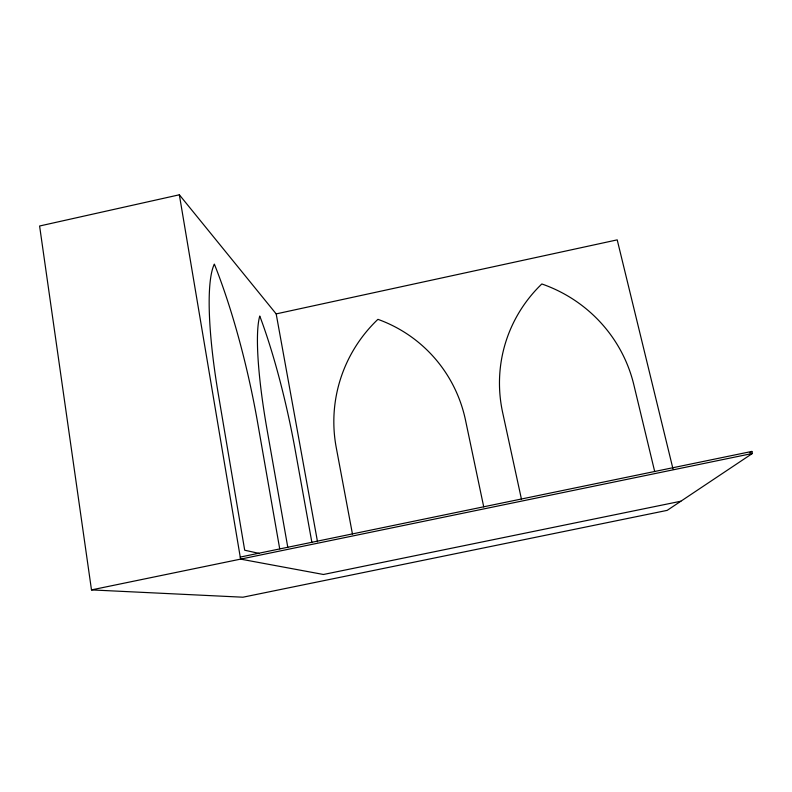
<?xml version="1.0" encoding="UTF-8"?>
<svg xmlns="http://www.w3.org/2000/svg" width="792" height="792" viewBox="0 0 792 792"><rect width="100%" height="100%" fill="white"/><g stroke="black" fill="none" stroke-linecap="round" stroke-linejoin="round"><path stroke-width="1.19" d="M749.836 452.796L751.875 451.42L752.4 453.469L667.181 510.365L242.936 597.208L91.486 589.901L39.6 226.007L179.348 194.792L276.18 313.899L317.513 541.768M276.18 313.899L617.206 239.867L672.982 468.854M240.243 557.083L751.875 451.42M91.486 589.901L752.4 453.469M680.863 501.227L323.453 574.487L240.59 559.122L179.348 194.792M258.895 553.351L244.698 550.222L218.374 394.495A171.478 31.136 78 0 1 214.345 264.092A202.95 43.52 77.6 0 1 257.677 422.888L279.715 548.846M654.707 471.587L633.838 384.793A143.995 141.808 -3.6 0 0 541.827 283.962A147.035 141.709 14.9 0 0 502.623 412.414L521.433 499.108M483.734 506.89L465.518 420.225A143.085 139.58 -48 0 0 377.913 319.334A143.748 141.738 -8.4 0 0 336.224 447.45L352.45 534.006M311.909 542.54L295.208 450.005A168.696 30.136 78 0 0 259.766 316.028A146.57 22.72 78.3 0 0 267.062 429.67L287.783 547.252"/></g></svg>
